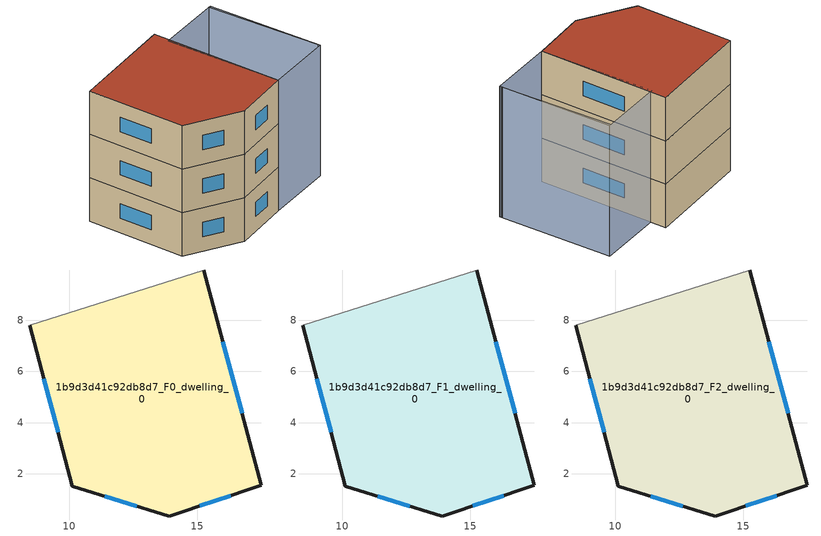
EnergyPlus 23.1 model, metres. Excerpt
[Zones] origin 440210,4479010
1b9d3d41c92db8d7_F0_dwelling_0
 floor ground (EU_floor_Construction): 15.26,9.96 17.51,1.55 13.91,0.35 10.13,1.51 8.46,7.81 z0
 wall outside (EU_wall_Construction): 8.46,7.81 10.13,1.51 13.91,0.35 17.51,1.55 15.26,9.96 z0:3
 wall adiabatic (EU_wall_Construction): 15.26,9.96 8.46,7.81 z0:3
 window (EU_Window_Construction): 9.02,5.7 9.57,3.61 / 16.76,4.36 16.01,7.15 / 15.11,0.75 16.31,1.15 / 11.39,1.12 12.65,0.74 z1:2
1b9d3d41c92db8d7_F1_dwelling_0
 floor to 1b9d3d41c92db8d7_F0_dwelling_0 (EU_floor_Construction): 15.26,9.96 17.51,1.55 13.91,0.35 10.13,1.51 8.46,7.81 z3
 wall outside (EU_wall_Construction): 8.46,7.81 10.13,1.51 13.91,0.35 17.51,1.55 15.26,9.96 z3:6
 wall adiabatic (EU_wall_Construction): 15.26,9.96 8.46,7.81 z3:6
 window (EU_Window_Construction): 9.02,5.7 9.57,3.61 / 16.76,4.36 16.01,7.15 / 15.11,0.75 16.31,1.15 / 11.39,1.12 12.65,0.74 z4:5
1b9d3d41c92db8d7_F2_dwelling_0
 floor to 1b9d3d41c92db8d7_F1_dwelling_0 (EU_floor_Construction): 15.26,9.96 17.51,1.55 13.91,0.35 10.13,1.51 8.46,7.81 z6
 wall outside (EU_wall_Construction): 8.46,7.81 10.13,1.51 13.91,0.35 17.51,1.55 15.26,9.96 z6:9
 wall adiabatic (EU_wall_Construction): 15.26,9.96 8.46,7.81 z6:9
 window (EU_Window_Construction): 9.02,5.7 9.57,3.61 / 16.76,4.36 16.01,7.15 / 15.11,0.75 16.31,1.15 / 11.39,1.12 12.65,0.74 z7:8
 roof outside (EU_roof_Construction): 17.51,1.55 15.26,9.96 8.46,7.81 10.13,1.51 13.91,0.35 z9
shading: 21.74,2.95 19.51,10.09 / 19.65,10.14 21.78,2.79 / 21.78,2.79 17.51,1.55 / 17.51,1.55 15.38,8.9 / 15.38,8.9 19.65,10.14 z0:9
[Building]
EU S2 Campaign: North Axis=0; Terrain=City; Solar Distribution=FullExterior
[Site:Location]
Madrid: Latitude=40.5; Longitude=-3.5; Time Zone=1; Elevation=609
[SizingPeriod:WeatherFileDays]
AnnualSizingPeriod: Begin Month=1; Begin Day of Month=1; End Month=12; End Day of Month=31; Day of Week for Start Day=Monday; Use Weather File Daylight Saving Period=No; Use Weather File Rain and Snow Indicators=No
[MATERIAL]
EU_InternalMass_Material: Roughness=MediumRough; Thickness=0.1; Conductivity=1; Density=1800; Specific Heat=900; Thermal Absorptance=0.9; Solar Absorptance=0.7; Visible Absorptance=0.7
[MATERIAL:NOMASS] Roughness=MediumRough; Thermal Absorptance=0.9; Solar Absorptance=0.7; Visible Absorptance=0.7
Name | Thermal Resistance
EU_wall_NoMass | 0.459673
EU_roof_NoMass | 0.495815
EU_floor_NoMass | 0.788942
[WINDOWMATERIAL:SIMPLEGLAZINGSYSTEM]
EU_Window_SimpleGlazing: UFactor=4.26103; Solar Heat Gain Coefficient=0.85; Visible Transmittance=0.85
[CONSTRUCTION]
EU_wall_Construction: EU_wall_NoMass
EU_roof_Construction: EU_roof_NoMass
EU_floor_Construction: EU_floor_NoMass
EU_Window_Construction: EU_Window_SimpleGlazing
EU_InternalMass_Construction: EU_InternalMass_Material
[ZONE] Type=1; Multiplier=1; Ceiling Height=autocalculate; Volume=176.034; Floor Area=autocalculate; Part of Total Floor Area=Yes
1b9d3d41c92db8d7_F0_dwelling_0; 1b9d3d41c92db8d7_F1_dwelling_0; 1b9d3d41c92db8d7_F2_dwelling_0
[INTERNALMASS] Construction=EU_InternalMass_Construction; Surface Area=58.6778
Name | Zone or ZoneList
1b9d3d41c92db8d7_F0_dwelling_0_EU_InternalMass | 1b9d3d41c92db8d7_F0_dwelling_0
1b9d3d41c92db8d7_F1_dwelling_0_EU_InternalMass | 1b9d3d41c92db8d7_F1_dwelling_0
1b9d3d41c92db8d7_F2_dwelling_0_EU_InternalMass | 1b9d3d41c92db8d7_F2_dwelling_0
[OTHEREQUIPMENT] Fuel Type=Electricity; Design Level Calculation Method=Watts/Area; Power per Zone Floor Area=1; Fraction Latent=0; Fraction Radiant=0; Fraction Lost=0; Carbon Dioxide Generation Rate=0; EndUse Subcategory=EU_Step8_InternalGains
Name | Zone or ZoneList or Space or SpaceList | Schedule
EU_Step8_InternalGain_1b9d3d41c92db8d7_F0_dwelling_0_f000 | 1b9d3d41c92db8d7_F0_dwelling_0 | EU_Step8_GainSchedule_1b9d3d41c92db8d7_F0_dwelling_0_f000
EU_Step8_InternalGain_1b9d3d41c92db8d7_F1_dwelling_0_f000 | 1b9d3d41c92db8d7_F1_dwelling_0 | EU_Step8_GainSchedule_1b9d3d41c92db8d7_F1_dwelling_0_f000
EU_Step8_InternalGain_1b9d3d41c92db8d7_F2_dwelling_0_f000 | 1b9d3d41c92db8d7_F2_dwelling_0 | EU_Step8_GainSchedule_1b9d3d41c92db8d7_F2_dwelling_0_f000
[ZONEVENTILATION:DESIGNFLOWRATE] Schedule=EU_AlwaysOn; Design Flow Rate Calculation Method=AirChanges/Hour; Air Changes per Hour=0.719161; Ventilation Type=Natural; Fan Pressure Rise=0; Fan Total Efficiency=1; Constant Term Coefficient=1; Temperature Term Coefficient=0; Velocity Term Coefficient=0; Velocity Squared Term Coefficient=0; Minimum Indoor Temperature=-100; Maximum Indoor Temperature=100; Delta Temperature=-100; Minimum Outdoor Temperature=-100; Maximum Outdoor Temperature=100; Maximum Wind Speed=40
Name | Zone or ZoneList or Space or SpaceList
EU_ConstantAir_1b9d3d41c92db8d7_F0_dwelling_0 | 1b9d3d41c92db8d7_F0_dwelling_0
EU_ConstantAir_1b9d3d41c92db8d7_F1_dwelling_0 | 1b9d3d41c92db8d7_F1_dwelling_0
EU_ConstantAir_1b9d3d41c92db8d7_F2_dwelling_0 | 1b9d3d41c92db8d7_F2_dwelling_0
[HVACTEMPLATE:THERMOSTAT] Constant Heating Setpoint=20; Constant Cooling Setpoint=50
EU_HeatOnly_1b9d3d41c92db8d7_F0_dwelling_0; EU_HeatOnly_1b9d3d41c92db8d7_F1_dwelling_0; EU_HeatOnly_1b9d3d41c92db8d7_F2_dwelling_0
[HVACTEMPLATE:ZONE:IDEALLOADSAIRSYSTEM] System Availability Schedule=EU_AlwaysOn; Maximum Heating Supply Air Temperature=50; Minimum Cooling Supply Air Temperature=13; Maximum Heating Supply Air Humidity Ratio=0.0156; Minimum Cooling Supply Air Humidity Ratio=0.0077; Heating Limit=NoLimit; Cooling Limit=NoLimit; Heating Availability Schedule=EU_AlwaysOn; Cooling Availability Schedule=EU_CoolingOff; Dehumidification Control Type=ConstantSensibleHeatRatio; Cooling Sensible Heat Ratio=0.7; Dehumidification Setpoint=60; Humidification Control Type=None; Humidification Setpoint=30; Outdoor Air Method=None; Outdoor Air Flow Rate per Person=0.00944; Outdoor Air Flow Rate per Zone Floor Area=0; Outdoor Air Flow Rate per Zone=0; Demand Controlled Ventilation Type=None; Outdoor Air Economizer Type=NoEconomizer; Heat Recovery Type=None; Sensible Heat Recovery Effectiveness=0.7; Latent Heat Recovery Effectiveness=0.65
Name | Template Thermostat
1b9d3d41c92db8d7_F0_dwelling_0 | EU_HeatOnly_1b9d3d41c92db8d7_F0_dwelling_0
1b9d3d41c92db8d7_F1_dwelling_0 | EU_HeatOnly_1b9d3d41c92db8d7_F1_dwelling_0
1b9d3d41c92db8d7_F2_dwelling_0 | EU_HeatOnly_1b9d3d41c92db8d7_F2_dwelling_0
[SIZING:ZONE] Zone Cooling Design Supply Air Temperature Input Method=SupplyAirTemperature; Zone Cooling Design Supply Air Temperature=13; Zone Heating Design Supply Air Temperature Input Method=SupplyAirTemperature; Zone Heating Design Supply Air Temperature=50; Zone Cooling Design Supply Air Humidity Ratio=0.008; Zone Heating Design Supply Air Humidity Ratio=0.008; Cooling Design Air Flow Method=DesignDay; Cooling Design Air Flow Rate=0; Cooling Minimum Air Flow per Zone Floor Area=0.000762; Cooling Minimum Air Flow=0; Cooling Minimum Air Flow Fraction=0.2; Heating Design Air Flow Method=DesignDay; Heating Design Air Flow Rate=0; Heating Maximum Air Flow per Zone Floor Area=0.002032; Heating Maximum Air Flow=0.141576; Heating Maximum Air Flow Fraction=0.3; Account for Dedicated Outdoor Air System=No; Dedicated Outdoor Air System Control Strategy=NeutralSupplyAir; Dedicated Outdoor Air Low Setpoint Temperature for Design=autosize; Dedicated Outdoor Air High Setpoint Temperature for Design=autosize; Zone Load Sizing Method=Sensible Load Only No Latent Load; Zone Latent Cooling Design Supply Air Humidity Ratio Input Method=HumidityRatioDifference; Zone Cooling Design Supply Air Humidity Ratio Difference=0.005; Zone Latent Heating Design Supply Air Humidity Ratio Input Method=HumidityRatioDifference; Zone Humidification Design Supply Air Humidity Ratio Difference=0.005
1b9d3d41c92db8d7_F0_dwelling_0; 1b9d3d41c92db8d7_F1_dwelling_0; 1b9d3d41c92db8d7_F2_dwelling_0
[SCHEDULE:CONSTANT]
Name | Hourly Value
EU_AlwaysOn | 1
EU_CoolingOff | 0
[SCHEDULE:FILE] Column Number=1; Rows to Skip at Top=0; Number of Hours of Data=8760; Column Separator=Comma; Interpolate to Timestep=No; Minutes per Item=60; Adjust Schedule for Daylight Savings=Yes
Name | File
EU_Step8_GainSchedule_1b9d3d41c92db8d7_F0_dwelling_0_f000 | ../../schedules/1b9d3d41c92db8d7/1b9d3d41c92db8d7_F0_dwelling_0_f000_gain.csv
EU_Step8_GainSchedule_1b9d3d41c92db8d7_F1_dwelling_0_f000 | ../../schedules/1b9d3d41c92db8d7/1b9d3d41c92db8d7_F1_dwelling_0_f000_gain.csv
EU_Step8_GainSchedule_1b9d3d41c92db8d7_F2_dwelling_0_f000 | ../../schedules/1b9d3d41c92db8d7/1b9d3d41c92db8d7_F2_dwelling_0_f000_gain.csv
